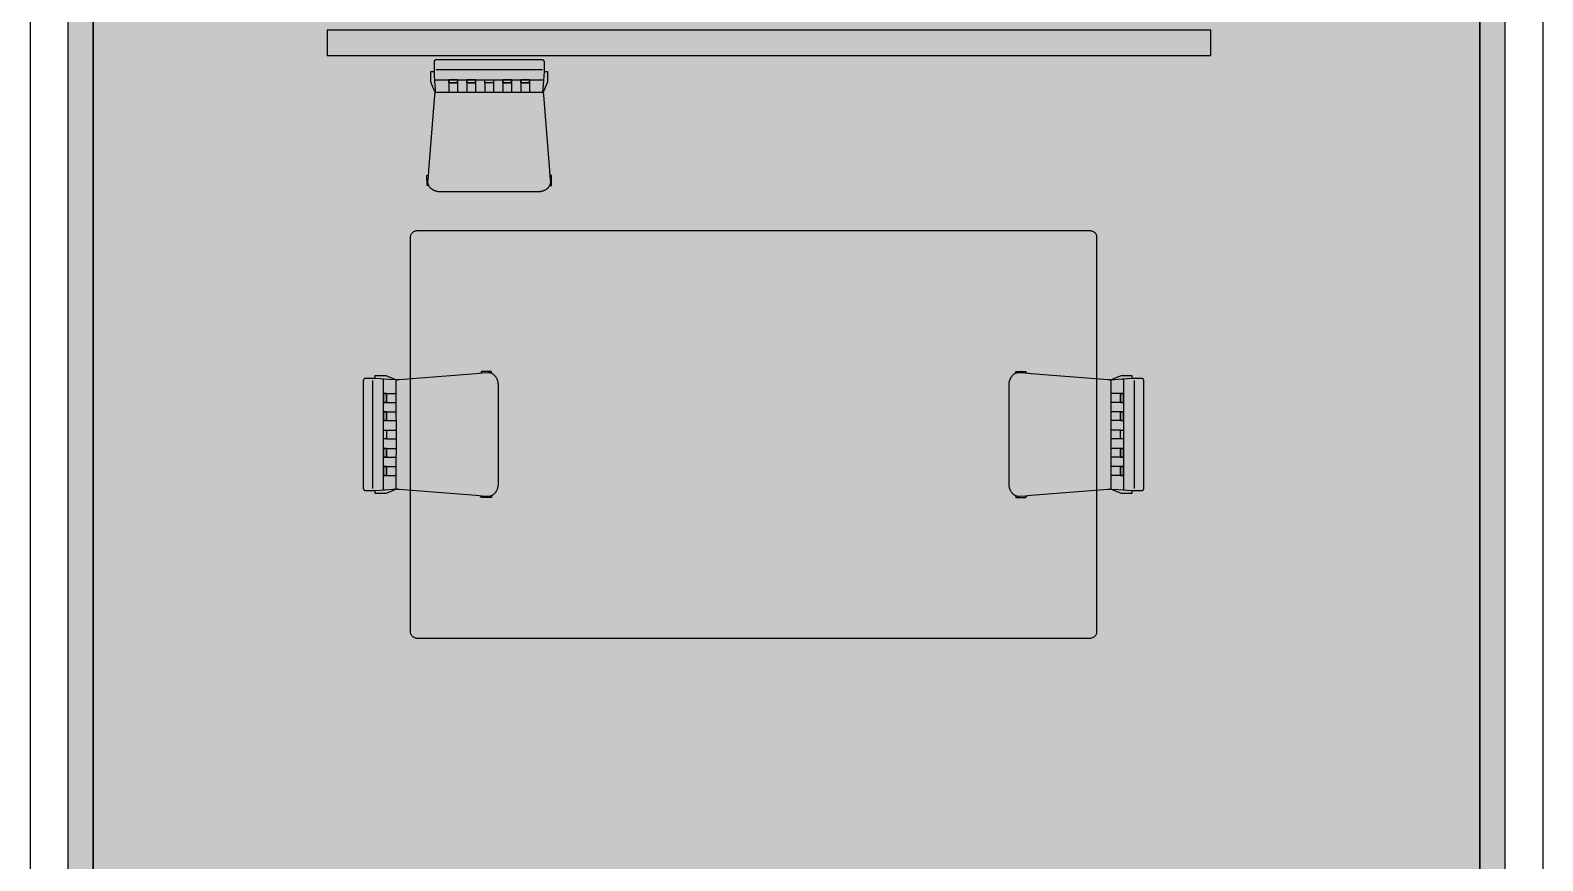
# Model space of a CAD drawing. Header units: metres. Extents: x -3.1 to 3, y -13.3 to 13.4.
# Drawn here: x -3.01 to 3.01, y -5.45 to -2.15 of the extents above; entities that cross this region are included whole.
import ezdxf

# ---------------------------------------------------------------- set-up
doc = ezdxf.new("R2010")
doc.units = ezdxf.units.M
doc.header["$MEASUREMENT"] = 0
for name, color, linetype in [('Poly-DimensionsExterior', 255, 'Continuous'), ('Poly-Furniture', 45, 'Continuous'), ('Poly-RoomsHatch', 31, 'Continuous'), ('Poly-WallsHatch', 8, 'Continuous')]:
    doc.layers.add(name, color=color, linetype=linetype)

msp = doc.modelspace()

# ---------------------------------------------------------------- hatches: boundary and pattern name
at = {"layer": 'Poly-RoomsHatch'}
h = msp.add_hatch(color=31, dxfattribs=at)
h.dxf.hatch_style = 1
h.paths.add_polyline_path([(-2.755273, -11.584335), (0.893237, -11.584335), (0.893237, -7.204682), (2.755273, -7.204682), (2.755273, 9.589497), (1.219811, 9.589497), (-1.184988, 9.589497), (-1.184988, 10.128293), (-2.755273, 10.128293)])
at = {"layer": 'Poly-WallsHatch'}
h = msp.add_hatch(color=8, dxfattribs=at)
h.dxf.hatch_style = 1
h.paths.add_polyline_path([(-2.755273, -11.584335), (-2.755273, 11.584334), (-2.855273, 11.684334), (-2.855273, -11.684335)])
h = msp.add_hatch(color=8, dxfattribs=at)
h.dxf.hatch_style = 1
h.paths.add_polyline_path([(2.755273, 11.584334), (2.755273, -7.204682), (2.855273, -7.304682), (2.855273, 11.684334)])
h = msp.add_hatch(color=8, dxfattribs=at)
h.dxf.hatch_style = 1
h.paths.add_polyline_path([(-1.825847, -2.253733), (1.686177, -2.253733), (1.686177, -2.153733), (-1.825847, -2.153733)])

# ---------------------------------------------------------------- linework, layer by layer
at = {"layer": 'Poly-DimensionsExterior', "color": 255}
for points in [[(3.005273, 1.923219), (3.005273, -7.304682), (2.905273, -7.304682)], [(-3.005273, -0.266607), (-3.005273, -11.684335), (-2.905273, -11.684335)]]:
    msp.add_lwpolyline(points, dxfattribs=at)
at = {"layer": 'Poly-Furniture', "color": 45}
for points in [[(-1.398197, -2.273611), (-1.398442, -2.273811), (-1.398678, -2.274019), (-1.398902, -2.274234), (-1.399116, -2.274456), (-1.399318, -2.274686), (-1.399509, -2.274922), (-1.399687, -2.275164), (-1.399854, -2.275412), (-1.400007, -2.275666), (-1.400148, -2.275925), (-1.400275, -2.27619), (-1.400389, -2.27646), (-1.400488, -2.276734), (-1.400573, -2.277013), (-1.400643, -2.277296), (-1.400699, -2.277583), (-1.400739, -2.277874), (-1.400763, -2.278168), (-1.400771, -2.278465)], [(-1.400771, -2.278465), (-1.400771, -2.317542)], [(-1.391995, -2.271587), (-1.392376, -2.271594), (-1.392752, -2.271613), (-1.393124, -2.271644), (-1.393491, -2.271687), (-1.393852, -2.271743), (-1.394209, -2.271809), (-1.39456, -2.271887), (-1.394904, -2.271977), (-1.395242, -2.272076), (-1.395574, -2.272187), (-1.395898, -2.272308), (-1.396215, -2.272438), (-1.396524, -2.272579), (-1.396825, -2.272728), (-1.397117, -2.272887), (-1.397401, -2.273055), (-1.397676, -2.273232), (-1.397941, -2.273417), (-1.398197, -2.273611)], [(-0.971098, -2.271587), (-1.391995, -2.271587)], [(-0.964896, -2.273611), (-0.965152, -2.273417), (-0.965417, -2.273232), (-0.965692, -2.273055), (-0.965976, -2.272887), (-0.966268, -2.272728), (-0.966569, -2.272579), (-0.966878, -2.272438), (-0.967195, -2.272308), (-0.967519, -2.272187), (-0.967851, -2.272076), (-0.968189, -2.271977), (-0.968534, -2.271887), (-0.968884, -2.271809), (-0.969241, -2.271743), (-0.969603, -2.271687), (-0.96997, -2.271644), (-0.970341, -2.271613), (-0.970717, -2.271594), (-0.971098, -2.271587)], [(-0.962322, -2.278465), (-0.96233, -2.278168), (-0.962354, -2.277874), (-0.962394, -2.277583), (-0.96245, -2.277296), (-0.96252, -2.277013), (-0.962605, -2.276734), (-0.962705, -2.27646), (-0.962818, -2.27619), (-0.962945, -2.275925), (-0.963086, -2.275666), (-0.963239, -2.275412), (-0.963406, -2.275164), (-0.963584, -2.274922), (-0.963775, -2.274686), (-0.963977, -2.274456), (-0.964191, -2.274234), (-0.964415, -2.274019), (-0.964651, -2.273811), (-0.964896, -2.273611)], [(-0.962322, -2.317542), (-0.962322, -2.278465)], [(-1.41275, -2.358666), (-1.41275, -2.317542)], [(-1.41275, -2.317542), (-1.400771, -2.317542)], [(-1.400771, -2.317542), (-1.399499, -2.33672)], [(-1.399499, -2.33672), (-1.398628, -2.349908)], [(-1.392836, -2.309134), (-0.970249, -2.309134)], [(-0.964465, -2.349908), (-0.963594, -2.33672)], [(-0.963594, -2.33672), (-0.962322, -2.317542)], [(-0.962322, -2.317542), (-0.950343, -2.317542)], [(-0.950343, -2.317542), (-0.950343, -2.358666)], [(-1.405181, -2.379506), (-1.41275, -2.358666)], [(-1.401188, -2.387776), (-1.405181, -2.379506)], [(-1.398255, -2.393846), (-1.401188, -2.387776)], [(-1.398628, -2.349908), (-1.398234, -2.355898)], [(-1.398628, -2.349908), (-0.964465, -2.349908)], [(-1.395323, -2.399916), (-1.398255, -2.393846)], [(-1.398234, -2.355898), (-1.397224, -2.371195)], [(-1.397224, -2.371195), (-1.396208, -2.386487)], [(-1.396756, -2.405183), (-1.396703, -2.404899), (-1.396647, -2.404616), (-1.396589, -2.404333), (-1.396529, -2.404052), (-1.396466, -2.403771), (-1.396401, -2.40349), (-1.396333, -2.403211), (-1.396262, -2.402932), (-1.396189, -2.402654), (-1.396114, -2.402376), (-1.396036, -2.4021), (-1.395956, -2.401824), (-1.395873, -2.401549), (-1.395788, -2.401275), (-1.3957, -2.401001), (-1.395609, -2.400728), (-1.395516, -2.400457), (-1.395421, -2.400186), (-1.395323, -2.399916)], [(-1.396208, -2.386487), (-1.395981, -2.389845)], [(-1.396208, -2.386487), (-1.395981, -2.389845)], [(-1.395981, -2.389845), (-1.395762, -2.393198)], [(-1.395981, -2.389845), (-1.395762, -2.393198)], [(-1.395762, -2.393198), (-1.395535, -2.396557)], [(-1.395762, -2.393198), (-1.395535, -2.396557)], [(-1.395535, -2.396557), (-1.395316, -2.399916)], [(-1.395535, -2.396557), (-1.395316, -2.399916)], [(-1.395316, -2.399916), (-1.342135, -2.399927)], [(-1.395316, -2.399916), (-1.342135, -2.399927)], [(-1.342135, -2.361887), (-1.342135, -2.349908)], [(-1.342135, -2.349908), (-1.307441, -2.349908)], [(-1.307441, -2.349908), (-1.342135, -2.349908)], [(-1.342135, -2.349908), (-1.342135, -2.361887)], [(-1.307441, -2.349908), (-1.342135, -2.349908)], [(-1.342135, -2.349908), (-1.342135, -2.361887)], [(-1.307441, -2.349908), (-1.342135, -2.349908)], [(-1.342135, -2.349908), (-1.342135, -2.361887)], [(-1.307441, -2.361887), (-1.342135, -2.361887)], [(-1.342135, -2.361887), (-1.307441, -2.361887)], [(-1.342135, -2.361887), (-1.307441, -2.361887)], [(-1.342135, -2.361887), (-1.307441, -2.361887)], [(-1.342135, -2.361887), (-1.342135, -2.399927)], [(-1.342135, -2.399927), (-1.287477, -2.399939)], [(-1.342135, -2.399927), (-1.287477, -2.399939)], [(-1.307441, -2.349908), (-1.307441, -2.361887)], [(-1.307441, -2.361887), (-1.307441, -2.349908)], [(-1.307441, -2.361887), (-1.307441, -2.349908)], [(-1.307441, -2.349908), (-1.307441, -2.349908)], [(-1.307441, -2.361887), (-1.307441, -2.349908)], [(-1.307441, -2.349908), (-1.307441, -2.349908)], [(-1.307441, -2.361887), (-1.307441, -2.361887)], [(-1.307441, -2.361887), (-1.307441, -2.361887)], [(-1.307441, -2.361887), (-1.307441, -2.399927)], [(-1.287477, -2.399939), (-1.236205, -2.39995)], [(-1.287477, -2.399939), (-1.236205, -2.39995)], [(-1.270898, -2.361887), (-1.270898, -2.349908)], [(-1.270898, -2.349908), (-1.236205, -2.349908)], [(-1.236205, -2.349908), (-1.270898, -2.349908)], [(-1.270898, -2.349908), (-1.270898, -2.361887)], [(-1.236205, -2.349908), (-1.270898, -2.349908)], [(-1.270898, -2.349908), (-1.270898, -2.361887)], [(-1.236205, -2.349908), (-1.270898, -2.349908)], [(-1.270898, -2.349908), (-1.270898, -2.361887)], [(-1.236205, -2.361887), (-1.270898, -2.361887)], [(-1.270898, -2.361887), (-1.236205, -2.361887)], [(-1.270898, -2.361887), (-1.236205, -2.361887)], [(-1.270898, -2.361887), (-1.236205, -2.361887)], [(-1.270898, -2.361887), (-1.270898, -2.399927)], [(-1.236205, -2.349908), (-1.236205, -2.361887)], [(-1.236205, -2.361887), (-1.236205, -2.349908)], [(-1.236205, -2.361887), (-1.236205, -2.349908)], [(-1.236205, -2.349908), (-1.236205, -2.349908)], [(-1.236205, -2.361887), (-1.236205, -2.349908)], [(-1.236205, -2.349908), (-1.236205, -2.349908)], [(-1.236205, -2.361887), (-1.236205, -2.361887)], [(-1.236205, -2.361887), (-1.236205, -2.361887)], [(-1.236205, -2.361887), (-1.236205, -2.399961)], [(-1.236205, -2.39995), (-1.198696, -2.39995)], [(-1.236205, -2.39995), (-1.198696, -2.39995)], [(-1.198696, -2.361887), (-1.198696, -2.349908)], [(-1.198696, -2.349908), (-1.164397, -2.349908)], [(-1.164397, -2.361887), (-1.198696, -2.361887)], [(-1.198696, -2.361887), (-1.198696, -2.399961)], [(-1.198696, -2.39995), (-1.183463, -2.399961)], [(-1.198696, -2.39995), (-1.183463, -2.399961)], [(-1.183463, -2.399961), (-1.164397, -2.399961)], [(-1.183463, -2.399961), (-1.164397, -2.399961)], [(-1.164397, -2.349908), (-1.164397, -2.361887)], [(-1.164397, -2.361887), (-1.164397, -2.361887)], [(-1.164397, -2.361887), (-1.164397, -2.399961)], [(-1.164397, -2.399961), (-1.075616, -2.399939)], [(-1.164397, -2.399961), (-1.075616, -2.399939)], [(-1.126888, -2.361887), (-1.126888, -2.349908)], [(-1.126888, -2.349908), (-1.092195, -2.349908)], [(-1.092195, -2.349908), (-1.126888, -2.349908)], [(-1.126888, -2.349908), (-1.126888, -2.361887)], [(-1.092195, -2.349908), (-1.126888, -2.349908)], [(-1.126888, -2.349908), (-1.126888, -2.361887)], [(-1.092195, -2.361887), (-1.126888, -2.361887)], [(-1.126888, -2.361887), (-1.092195, -2.361887)], [(-1.126888, -2.361887), (-1.092195, -2.361887)], [(-1.126888, -2.361887), (-1.126888, -2.399927)], [(-1.092195, -2.349908), (-1.092195, -2.361887)], [(-1.092195, -2.361887), (-1.092195, -2.349908)], [(-1.092195, -2.349908), (-1.092195, -2.349908)], [(-1.092195, -2.361887), (-1.092195, -2.349908)], [(-1.092195, -2.349908), (-1.092195, -2.349908)], [(-1.092195, -2.361887), (-1.092195, -2.361887)], [(-1.092195, -2.361887), (-1.092195, -2.399927)], [(-1.075616, -2.399939), (-1.020958, -2.399927)], [(-1.075616, -2.399939), (-1.020958, -2.399927)], [(-1.055652, -2.361887), (-1.055652, -2.349908)], [(-1.055652, -2.349908), (-1.020958, -2.349908)], [(-1.020958, -2.349908), (-1.055652, -2.349908)], [(-1.055652, -2.349908), (-1.055652, -2.361887)], [(-1.020958, -2.349908), (-1.055652, -2.349908)], [(-1.055652, -2.349908), (-1.055652, -2.361887)], [(-1.020958, -2.361887), (-1.055652, -2.361887)], [(-1.055652, -2.361887), (-1.020958, -2.361887)], [(-1.055652, -2.361887), (-1.020958, -2.361887)], [(-1.055652, -2.361887), (-1.055652, -2.399927)], [(-1.020958, -2.349908), (-1.020958, -2.361887)], [(-1.020958, -2.361887), (-1.020958, -2.349908)], [(-1.020958, -2.349908), (-1.020958, -2.349908)], [(-1.020958, -2.361887), (-1.020958, -2.349908)], [(-1.020958, -2.349908), (-1.020958, -2.349908)], [(-1.020958, -2.361887), (-1.020958, -2.361887)], [(-1.020958, -2.361887), (-1.020958, -2.399927)], [(-1.020958, -2.399927), (-0.967778, -2.399916)], [(-1.020958, -2.399927), (-0.967778, -2.399916)], [(-0.967778, -2.399916), (-0.965869, -2.371195)], [(-0.964838, -2.393846), (-0.96777, -2.399916)], [(-0.96777, -2.399916), (-0.967672, -2.400186), (-0.967577, -2.400457), (-0.967484, -2.400728), (-0.967393, -2.401001), (-0.967305, -2.401275), (-0.96722, -2.401549), (-0.967137, -2.401824), (-0.967057, -2.4021), (-0.966979, -2.402376), (-0.966904, -2.402654), (-0.966831, -2.402932), (-0.966761, -2.403211), (-0.966693, -2.40349), (-0.966627, -2.403771), (-0.966564, -2.404052), (-0.966504, -2.404333), (-0.966446, -2.404616), (-0.96639, -2.404899), (-0.966337, -2.405183)], [(-0.965869, -2.371195), (-0.964465, -2.349908)], [(-0.961905, -2.387776), (-0.964838, -2.393846)], [(-0.950343, -2.358666), (-0.961905, -2.387776)], [(-1.409137, -2.560335), (-1.397246, -2.410679)], [(-1.397246, -2.410679), (-1.397245, -2.410385), (-1.397241, -2.41009), (-1.397234, -2.409797), (-1.397224, -2.409504), (-1.397212, -2.409211), (-1.397196, -2.40892), (-1.397178, -2.408628), (-1.397158, -2.408338), (-1.397135, -2.408048), (-1.397109, -2.407759), (-1.39708, -2.40747), (-1.397049, -2.407182), (-1.397015, -2.406894), (-1.396978, -2.406607), (-1.396939, -2.406321), (-1.396897, -2.406036), (-1.396853, -2.405751), (-1.396806, -2.405466), (-1.396756, -2.405183)], [(-0.966337, -2.405183), (-0.966287, -2.405466), (-0.96624, -2.405751), (-0.966196, -2.406036), (-0.966154, -2.406321), (-0.966115, -2.406607), (-0.966078, -2.406894), (-0.966044, -2.407182), (-0.966013, -2.40747), (-0.965985, -2.407759), (-0.965959, -2.408048), (-0.965935, -2.408338), (-0.965915, -2.408628), (-0.965897, -2.40892), (-0.965882, -2.409211), (-0.965869, -2.409504), (-0.965859, -2.409797), (-0.965852, -2.41009), (-0.965848, -2.410385), (-0.965847, -2.410679)], [(-0.965847, -2.410679), (-0.953956, -2.560335)], [(-1.421036, -2.70999), (-1.409137, -2.560335)], [(-0.953956, -2.560335), (-0.942057, -2.70999)], [(-1.4287, -2.730411), (-1.421877, -2.727603)], [(-1.428597, -2.769511), (-1.4287, -2.730411)], [(-1.424729, -2.756403), (-1.422886, -2.733197)], [(-1.4103, -2.783852), (-1.411677, -2.782717), (-1.412996, -2.78154), (-1.414255, -2.780321), (-1.415453, -2.779063), (-1.416587, -2.777766), (-1.417655, -2.776431), (-1.418656, -2.775062), (-1.419588, -2.773658), (-1.420449, -2.772222), (-1.421237, -2.770755), (-1.421949, -2.769258), (-1.422585, -2.767734), (-1.423143, -2.766183), (-1.42362, -2.764606), (-1.424014, -2.763007), (-1.424324, -2.761385), (-1.424548, -2.759743), (-1.424683, -2.758082), (-1.424729, -2.756403)], [(-1.422886, -2.733197), (-1.421036, -2.70999)], [(-0.938364, -2.756403), (-0.93841, -2.758082), (-0.938546, -2.759743), (-0.938769, -2.761385), (-0.939079, -2.763007), (-0.939474, -2.764606), (-0.93995, -2.766183), (-0.940508, -2.767734), (-0.941144, -2.769258), (-0.941857, -2.770755), (-0.942644, -2.772222), (-0.943505, -2.773658), (-0.944437, -2.775062), (-0.945438, -2.776431), (-0.946506, -2.777766), (-0.94764, -2.779063), (-0.948838, -2.780321), (-0.950097, -2.78154), (-0.951416, -2.782717), (-0.952793, -2.783852)], [(-0.942057, -2.70999), (-0.940207, -2.733197)], [(-0.934437, -2.730411), (-0.940631, -2.727861)], [(-0.940207, -2.733197), (-0.938364, -2.756403)], [(-0.934532, -2.769511), (-0.934437, -2.730411)], [(-1.421767, -2.769655), (-1.428597, -2.769511)], [(-1.375607, -2.795269), (-1.377729, -2.795233), (-1.379829, -2.795125), (-1.381905, -2.794948), (-1.383954, -2.794703), (-1.385976, -2.794391), (-1.387968, -2.794014), (-1.389928, -2.793573), (-1.391855, -2.79307), (-1.393747, -2.792506), (-1.395601, -2.791883), (-1.397416, -2.791202), (-1.399189, -2.790464), (-1.40092, -2.789672), (-1.402607, -2.788827), (-1.404246, -2.787929), (-1.405837, -2.786982), (-1.407378, -2.785985), (-1.408866, -2.784941), (-1.4103, -2.783852)], [(-0.987486, -2.795269), (-1.375607, -2.795269)], [(-0.952793, -2.783852), (-0.954227, -2.784941), (-0.955715, -2.785985), (-0.957256, -2.786982), (-0.958847, -2.787929), (-0.960486, -2.788827), (-0.962173, -2.789672), (-0.963904, -2.790464), (-0.965678, -2.791202), (-0.967492, -2.791883), (-0.969347, -2.792506), (-0.971238, -2.79307), (-0.973165, -2.793573), (-0.975125, -2.794014), (-0.977117, -2.794391), (-0.979139, -2.794703), (-0.981188, -2.794948), (-0.983264, -2.795125), (-0.985364, -2.795233), (-0.987486, -2.795269)], [(-0.941326, -2.769655), (-0.934532, -2.769511)], [(-1.494318, -2.97418), (-1.494209, -2.971986), (-1.493885, -2.969843), (-1.493358, -2.96776), (-1.492635, -2.965744), (-1.491726, -2.963802), (-1.49064, -2.961942), (-1.489385, -2.960173), (-1.48797, -2.958501), (-1.486406, -2.956934), (-1.484699, -2.95548), (-1.482861, -2.954147), (-1.480898, -2.952942), (-1.478822, -2.951872), (-1.476639, -2.950946), (-1.474361, -2.950172), (-1.471994, -2.949556), (-1.469549, -2.949107), (-1.467035, -2.948831), (-1.46446, -2.948738)], [(-1.494318, -4.543044), (-1.494318, -2.97418)], [(-1.46446, -2.948738), (1.202675, -2.948738)], [(1.202675, -2.948738), (1.20525, -2.948831), (1.207764, -2.949107), (1.210209, -2.949556), (1.212575, -2.950172), (1.214854, -2.950946), (1.217036, -2.951872), (1.219112, -2.952942), (1.221074, -2.954147), (1.222912, -2.95548), (1.224618, -2.956934), (1.226183, -2.958501), (1.227597, -2.960173), (1.228851, -2.961942), (1.229938, -2.963802), (1.230847, -2.965744), (1.231569, -2.96776), (1.232096, -2.969843), (1.232419, -2.971986), (1.232529, -2.97418)], [(1.232529, -2.97418), (1.232529, -4.543018)], [(-1.679671, -3.539101), (-1.679869, -3.53936), (-1.680058, -3.539629), (-1.680239, -3.539907), (-1.680411, -3.540195), (-1.680573, -3.540491), (-1.680726, -3.540796), (-1.68087, -3.541109), (-1.681004, -3.54143), (-1.681127, -3.541759), (-1.68124, -3.542095), (-1.681342, -3.542437), (-1.681433, -3.542786), (-1.681513, -3.543142), (-1.681581, -3.543503), (-1.681638, -3.543869), (-1.681682, -3.544241), (-1.681714, -3.544618), (-1.681733, -3.544999), (-1.68174, -3.545384)], [(-1.68174, -3.545384), (-1.68174, -3.971792)], [(-1.674707, -3.536493), (-1.675011, -3.536502), (-1.675312, -3.536526), (-1.675609, -3.536567), (-1.675902, -3.536623), (-1.676192, -3.536694), (-1.676477, -3.53678), (-1.676758, -3.536881), (-1.677033, -3.536996), (-1.677304, -3.537125), (-1.677569, -3.537267), (-1.677829, -3.537423), (-1.678083, -3.537591), (-1.678331, -3.537772), (-1.678572, -3.537965), (-1.678806, -3.53817), (-1.679034, -3.538387), (-1.679254, -3.538614), (-1.679466, -3.538853), (-1.679671, -3.539101)], [(-1.634748, -3.536493), (-1.674707, -3.536493)], [(-1.643346, -3.972644), (-1.643346, -3.544525)], [(-1.634748, -3.536493), (-1.634748, -3.524358)], [(-1.634748, -3.524358), (-1.592697, -3.524358)], [(-1.615138, -3.537783), (-1.634748, -3.536493)], [(-1.601653, -3.538664), (-1.615138, -3.537783)], [(-1.579886, -3.540087), (-1.601653, -3.538664)], [(-1.601653, -3.978511), (-1.601653, -3.538664)], [(-1.592697, -3.524358), (-1.562931, -3.536071)], [(-1.550518, -3.54202), (-1.579886, -3.540087)], [(-1.562931, -3.536071), (-1.556724, -3.539042)], [(-1.556724, -3.539042), (-1.550518, -3.542013)], [(-1.550518, -3.542013), (-1.550241, -3.541914), (-1.549964, -3.541817), (-1.549686, -3.541723), (-1.549408, -3.541631), (-1.549128, -3.541542), (-1.548848, -3.541456), (-1.548566, -3.541372), (-1.548284, -3.54129), (-1.548001, -3.541212), (-1.547718, -3.541135), (-1.547433, -3.541061), (-1.547148, -3.54099), (-1.546862, -3.540921), (-1.546576, -3.540855), (-1.546288, -3.540791), (-1.546, -3.54073), (-1.545711, -3.540671), (-1.545422, -3.540615), (-1.545131, -3.540561)], [(-1.550506, -3.595897), (-1.550518, -3.54202)], [(-1.550506, -3.595897), (-1.550518, -3.54202)], [(-1.545131, -3.540561), (-1.544841, -3.540511), (-1.544551, -3.540463), (-1.544259, -3.540418), (-1.543967, -3.540376), (-1.543675, -3.540336), (-1.543381, -3.540299), (-1.543088, -3.540265), (-1.542793, -3.540233), (-1.542498, -3.540204), (-1.542202, -3.540178), (-1.541905, -3.540154), (-1.541608, -3.540133), (-1.54131, -3.540115), (-1.541012, -3.5401), (-1.540713, -3.540087), (-1.540413, -3.540077), (-1.540113, -3.54007), (-1.539812, -3.540066), (-1.539511, -3.540065)], [(-1.539511, -3.540065), (-1.386481, -3.528018)], [(-1.386481, -3.528018), (-1.23345, -3.515964)], [(-1.23345, -3.515964), (-1.20972, -3.514089)], [(-1.212568, -3.508244), (-1.215176, -3.514519)], [(-1.172586, -3.50834), (-1.212568, -3.508244)], [(-1.20972, -3.514089), (-1.18599, -3.512222)], [(-1.18599, -3.512222), (-1.184273, -3.512268), (-1.182575, -3.512406), (-1.180896, -3.512632), (-1.179237, -3.512947), (-1.177602, -3.513346), (-1.17599, -3.513829), (-1.174404, -3.514394), (-1.172845, -3.515038), (-1.171315, -3.51576), (-1.169814, -3.516558), (-1.168346, -3.51743), (-1.166911, -3.518374), (-1.16551, -3.519388), (-1.164146, -3.520471), (-1.162819, -3.52162), (-1.161532, -3.522833), (-1.160286, -3.524109), (-1.159082, -3.525445), (-1.157923, -3.52684)], [(-1.17244, -3.515223), (-1.172586, -3.50834)], [(-1.157923, -3.52684), (-1.156808, -3.528293), (-1.155741, -3.5298), (-1.154722, -3.531361), (-1.153753, -3.532973), (-1.152835, -3.534634), (-1.151971, -3.536342), (-1.151161, -3.538096), (-1.150407, -3.539893), (-1.14971, -3.541732), (-1.149073, -3.54361), (-1.148496, -3.545526), (-1.147982, -3.547478), (-1.147531, -3.549464), (-1.147145, -3.551482), (-1.146826, -3.55353), (-1.146576, -3.555607), (-1.146395, -3.55771), (-1.146285, -3.559837), (-1.146248, -3.561987)], [(0.884459, -3.562032), (0.884496, -3.559882), (0.884606, -3.557755), (0.884787, -3.555652), (0.885038, -3.553575), (0.885357, -3.551527), (0.885742, -3.549509), (0.886193, -3.547523), (0.886708, -3.545571), (0.887284, -3.543655), (0.887922, -3.541776), (0.888618, -3.539938), (0.889372, -3.538141), (0.890182, -3.536387), (0.891047, -3.534679), (0.891964, -3.533018), (0.892933, -3.531406), (0.893952, -3.529845), (0.89502, -3.528337), (0.896134, -3.526885)], [(0.896134, -3.526885), (0.897294, -3.52549), (0.898497, -3.524153), (0.899744, -3.522878), (0.901031, -3.521664), (0.902357, -3.520516), (0.903721, -3.519433), (0.905122, -3.518419), (0.906557, -3.517475), (0.908026, -3.516603), (0.909526, -3.515805), (0.911056, -3.515083), (0.912615, -3.514438), (0.914201, -3.513874), (0.915813, -3.513391), (0.917449, -3.512991), (0.919107, -3.512677), (0.920786, -3.512451), (0.922485, -3.512313), (0.924201, -3.512267)], [(0.910651, -3.515268), (0.910798, -3.508348)], [(0.910798, -3.508348), (0.95078, -3.508244)], [(0.924201, -3.512267), (0.947931, -3.514134)], [(0.947931, -3.514134), (0.971662, -3.516008)], [(0.95078, -3.508244), (0.953651, -3.515156)], [(0.971662, -3.516008), (1.124692, -3.528063)], [(1.124692, -3.528063), (1.277722, -3.540109)], [(1.277722, -3.540109), (1.278024, -3.540111), (1.278324, -3.540115), (1.278625, -3.540122), (1.278924, -3.540132), (1.279223, -3.540144), (1.279522, -3.54016), (1.279819, -3.540178), (1.280117, -3.540199), (1.280413, -3.540222), (1.280709, -3.540249), (1.281004, -3.540278), (1.281299, -3.54031), (1.281593, -3.540344), (1.281886, -3.540381), (1.282179, -3.540421), (1.282471, -3.540463), (1.282762, -3.540508), (1.283053, -3.540556), (1.283343, -3.540606)], [(1.283343, -3.540606), (1.283633, -3.54066), (1.283923, -3.540716), (1.284211, -3.540775), (1.284499, -3.540836), (1.284787, -3.5409), (1.285074, -3.540966), (1.285359, -3.541035), (1.285645, -3.541106), (1.285929, -3.54118), (1.286213, -3.541256), (1.286495, -3.541335), (1.286778, -3.541417), (1.287059, -3.541501), (1.287339, -3.541587), (1.287619, -3.541676), (1.287898, -3.541768), (1.288176, -3.541862), (1.288453, -3.541959), (1.288729, -3.542058)], [(1.288729, -3.542065), (1.288717, -3.595942)], [(1.288729, -3.542065), (1.288717, -3.595942)], [(1.288729, -3.542058), (1.294935, -3.539087)], [(1.292163, -3.541843), (1.288729, -3.542065)], [(1.292163, -3.541843), (1.288729, -3.542065)], [(1.295598, -3.541613), (1.292163, -3.541843)], [(1.295598, -3.541613), (1.292163, -3.541843)], [(1.294935, -3.539087), (1.301142, -3.536116)], [(1.299026, -3.541391), (1.295598, -3.541613)], [(1.299026, -3.541391), (1.295598, -3.541613)], [(1.302461, -3.541161), (1.299026, -3.541391)], [(1.302461, -3.541161), (1.299026, -3.541391)], [(1.301142, -3.536116), (1.309599, -3.532071)], [(1.318097, -3.540132), (1.302461, -3.541161)], [(1.309599, -3.532071), (1.330909, -3.524403)], [(1.333739, -3.539109), (1.318097, -3.540132)], [(1.330909, -3.524403), (1.37296, -3.524403)], [(1.339864, -3.538709), (1.333739, -3.539109)], [(1.35335, -3.537827), (1.339864, -3.538709)], [(1.339864, -3.538709), (1.339864, -3.978556)], [(1.37296, -3.536538), (1.35335, -3.537827)], [(1.37296, -3.524403), (1.37296, -3.536538)], [(1.412918, -3.536538), (1.37296, -3.536538)], [(1.381557, -3.544577), (1.381557, -3.972696)], [(1.417882, -3.539146), (1.417678, -3.538897), (1.417465, -3.538659), (1.417245, -3.538432), (1.417017, -3.538215), (1.416783, -3.53801), (1.416542, -3.537817), (1.416294, -3.537636), (1.41604, -3.537468), (1.415781, -3.537312), (1.415515, -3.53717), (1.415245, -3.537041), (1.414969, -3.536926), (1.414688, -3.536825), (1.414403, -3.536739), (1.414114, -3.536668), (1.41382, -3.536612), (1.413523, -3.536571), (1.413222, -3.536547), (1.412918, -3.536538)], [(1.419951, -3.545429), (1.419945, -3.545044), (1.419925, -3.544663), (1.419893, -3.544286), (1.419849, -3.543914), (1.419792, -3.543548), (1.419724, -3.543186), (1.419644, -3.542831), (1.419553, -3.542482), (1.419451, -3.54214), (1.419338, -3.541804), (1.419215, -3.541475), (1.419081, -3.541154), (1.418938, -3.540841), (1.418784, -3.540536), (1.418622, -3.54024), (1.41845, -3.539952), (1.418269, -3.539674), (1.41808, -3.539405), (1.417882, -3.539146)], [(1.419951, -3.971836), (1.419951, -3.545429)], [(-1.601653, -3.631045), (-1.601653, -3.595897)], [(-1.601653, -3.595897), (-1.589404, -3.595897)], [(-1.601653, -3.595897), (-1.601653, -3.631045)], [(-1.589404, -3.595897), (-1.601653, -3.595897)], [(-1.601653, -3.595897), (-1.601653, -3.595897)], [(-1.601653, -3.595897), (-1.601653, -3.631045)], [(-1.589404, -3.595897), (-1.601653, -3.595897)], [(-1.601653, -3.595897), (-1.601653, -3.595897)], [(-1.589404, -3.595897), (-1.589404, -3.631045)], [(-1.589404, -3.595897), (-1.589404, -3.595897)], [(-1.589404, -3.631045), (-1.589404, -3.595897)], [(-1.589404, -3.631045), (-1.589404, -3.595897)], [(-1.589404, -3.595897), (-1.550506, -3.595897)], [(-1.550494, -3.651271), (-1.550506, -3.595897)], [(-1.550494, -3.651271), (-1.550506, -3.595897)], [(-1.146248, -3.561987), (-1.146248, -3.955188)], [(0.884459, -3.955233), (0.884459, -3.562032)], [(1.288717, -3.595942), (1.288705, -3.651316)], [(1.288717, -3.595942), (1.288705, -3.651316)], [(1.327615, -3.595942), (1.288717, -3.595942)], [(1.327615, -3.63109), (1.327615, -3.595942)], [(1.327615, -3.595942), (1.339864, -3.595942)], [(1.339864, -3.595942), (1.327615, -3.595942)], [(1.327615, -3.595942), (1.327615, -3.63109)], [(1.339864, -3.595942), (1.327615, -3.595942)], [(1.327615, -3.595942), (1.327615, -3.63109)], [(1.339864, -3.595942), (1.327615, -3.595942)], [(1.327615, -3.595942), (1.327615, -3.63109)], [(1.339864, -3.595942), (1.339864, -3.63109)], [(1.339864, -3.63109), (1.339864, -3.595942)], [(1.339864, -3.63109), (1.339864, -3.595942)], [(1.339864, -3.63109), (1.339864, -3.595942)], [(-1.589404, -3.631045), (-1.601653, -3.631045)], [(-1.601653, -3.631045), (-1.589404, -3.631045)], [(-1.601653, -3.631045), (-1.589404, -3.631045)], [(-1.589404, -3.631045), (-1.550506, -3.631045)], [(-1.550471, -3.741214), (-1.550494, -3.651271)], [(-1.550471, -3.741214), (-1.550494, -3.651271)], [(1.288705, -3.651316), (1.288694, -3.703259)], [(1.288705, -3.651316), (1.288694, -3.703259)], [(1.327615, -3.63109), (1.288717, -3.63109)], [(1.339864, -3.63109), (1.327615, -3.63109)], [(1.327615, -3.63109), (1.327615, -3.63109)], [(1.327615, -3.63109), (1.339864, -3.63109)], [(1.327615, -3.63109), (1.327615, -3.63109)], [(1.327615, -3.63109), (1.339864, -3.63109)], [(1.327615, -3.63109), (1.339864, -3.63109)], [(1.339864, -3.63109), (1.339864, -3.63109)], [(1.339864, -3.63109), (1.339864, -3.63109)], [(-1.601653, -3.703214), (-1.601653, -3.668067)], [(-1.601653, -3.668067), (-1.589404, -3.668067)], [(-1.601653, -3.668067), (-1.601653, -3.703214)], [(-1.589404, -3.668067), (-1.601653, -3.668067)], [(-1.601653, -3.668067), (-1.601653, -3.668067)], [(-1.601653, -3.668067), (-1.601653, -3.703214)], [(-1.589404, -3.668067), (-1.601653, -3.668067)], [(-1.601653, -3.668067), (-1.601653, -3.668067)], [(-1.589404, -3.703214), (-1.601653, -3.703214)], [(-1.601653, -3.703214), (-1.589404, -3.703214)], [(-1.601653, -3.703214), (-1.589404, -3.703214)], [(-1.589404, -3.668067), (-1.589404, -3.703214)], [(-1.589404, -3.668067), (-1.589404, -3.668067)], [(-1.589404, -3.703214), (-1.589404, -3.668067)], [(-1.589404, -3.703214), (-1.589404, -3.668067)], [(-1.589404, -3.668067), (-1.550506, -3.668067)], [(-1.589404, -3.703214), (-1.550506, -3.703214)], [(1.327615, -3.703259), (1.288682, -3.703259)], [(1.288694, -3.703259), (1.288694, -3.741259)], [(1.288694, -3.703259), (1.288694, -3.741259)], [(1.327615, -3.668112), (1.288717, -3.668112)], [(1.327615, -3.703259), (1.327615, -3.668112)], [(1.327615, -3.668112), (1.339864, -3.668112)], [(1.339864, -3.668112), (1.327615, -3.668112)], [(1.327615, -3.668112), (1.327615, -3.703259)], [(1.339864, -3.668112), (1.327615, -3.668112)], [(1.327615, -3.668112), (1.327615, -3.703259)], [(1.339864, -3.668112), (1.327615, -3.668112)], [(1.327615, -3.668112), (1.327615, -3.703259)], [(1.339864, -3.703259), (1.327615, -3.703259)], [(1.327615, -3.703259), (1.327615, -3.703259)], [(1.327615, -3.703259), (1.339864, -3.703259)], [(1.327615, -3.703259), (1.327615, -3.703259)], [(1.327615, -3.703259), (1.339864, -3.703259)], [(1.327615, -3.703259), (1.339864, -3.703259)], [(1.339864, -3.668112), (1.339864, -3.703259)], [(1.339864, -3.703259), (1.339864, -3.668112)], [(1.339864, -3.703259), (1.339864, -3.668112)], [(1.339864, -3.703259), (1.339864, -3.668112)], [(1.339864, -3.703259), (1.339864, -3.703259)], [(1.339864, -3.703259), (1.339864, -3.703259)], [(-1.601653, -3.775962), (-1.601653, -3.741214)], [(-1.601653, -3.741214), (-1.589404, -3.741214)], [(-1.589404, -3.775962), (-1.601653, -3.775962)], [(-1.589404, -3.741214), (-1.589404, -3.775962)], [(-1.589404, -3.741214), (-1.589404, -3.741214)], [(-1.589404, -3.741214), (-1.550471, -3.741214)], [(-1.589404, -3.775962), (-1.550471, -3.775962)], [(-1.550482, -3.775962), (-1.550471, -3.760529)], [(-1.550482, -3.775962), (-1.550471, -3.760529)], [(-1.550482, -3.813961), (-1.550482, -3.775962)], [(-1.550482, -3.813961), (-1.550482, -3.775962)], [(-1.550471, -3.760529), (-1.550471, -3.741214)], [(-1.550471, -3.760529), (-1.550471, -3.741214)], [(1.288694, -3.741259), (1.288682, -3.756691)], [(1.288694, -3.741259), (1.288682, -3.756691)], [(1.327615, -3.741259), (1.288682, -3.741259)], [(1.288682, -3.756691), (1.288682, -3.776006)], [(1.288682, -3.756691), (1.288682, -3.776006)], [(1.288682, -3.776006), (1.288705, -3.865949)], [(1.288682, -3.776006), (1.288705, -3.865949)], [(1.327615, -3.776006), (1.288682, -3.776006)], [(1.327615, -3.776006), (1.327615, -3.741259)], [(1.327615, -3.741259), (1.339864, -3.741259)], [(1.339864, -3.776006), (1.327615, -3.776006)], [(1.327615, -3.776006), (1.327615, -3.776006)], [(1.339864, -3.741259), (1.339864, -3.776006)], [(-1.601653, -3.849109), (-1.601653, -3.813961)], [(-1.601653, -3.813961), (-1.589404, -3.813961)], [(-1.589404, -3.813961), (-1.601653, -3.813961)], [(-1.601653, -3.813961), (-1.601653, -3.849109)], [(-1.601653, -3.813961), (-1.601653, -3.849109)], [(-1.589404, -3.813961), (-1.601653, -3.813961)], [(-1.601653, -3.813961), (-1.601653, -3.813961)], [(-1.601653, -3.813961), (-1.601653, -3.849109)], [(-1.589404, -3.813961), (-1.601653, -3.813961)], [(-1.601653, -3.813961), (-1.601653, -3.813961)], [(-1.589404, -3.813961), (-1.589404, -3.849109)], [(-1.589404, -3.813961), (-1.589404, -3.813961)], [(-1.589404, -3.849109), (-1.589404, -3.813961)], [(-1.589404, -3.813961), (-1.589404, -3.813961)], [(-1.589404, -3.849109), (-1.589404, -3.813961)], [(-1.589404, -3.849109), (-1.589404, -3.813961)], [(-1.589404, -3.813961), (-1.550471, -3.813961)], [(-1.550494, -3.865905), (-1.550482, -3.813961)], [(-1.550494, -3.865905), (-1.550482, -3.813961)], [(1.327615, -3.814006), (1.288717, -3.814006)], [(1.327615, -3.849153), (1.327615, -3.814006)], [(1.327615, -3.814006), (1.339864, -3.814006)], [(1.339864, -3.814006), (1.327615, -3.814006)], [(1.327615, -3.814006), (1.327615, -3.849153)], [(1.339864, -3.814006), (1.327615, -3.814006)], [(1.327615, -3.814006), (1.327615, -3.849153)], [(1.339864, -3.814006), (1.339864, -3.849153)], [(1.339864, -3.849153), (1.339864, -3.814006)], [(1.339864, -3.849153), (1.339864, -3.814006)], [(-1.589404, -3.849109), (-1.601653, -3.849109)], [(-1.601653, -3.849109), (-1.589404, -3.849109)], [(-1.601653, -3.849109), (-1.589404, -3.849109)], [(-1.601653, -3.849109), (-1.589404, -3.849109)], [(-1.601653, -3.921278), (-1.601653, -3.886131)], [(-1.601653, -3.886131), (-1.589404, -3.886131)], [(-1.589404, -3.886131), (-1.601653, -3.886131)], [(-1.601653, -3.886131), (-1.601653, -3.921278)], [(-1.601653, -3.886131), (-1.601653, -3.921278)], [(-1.589404, -3.886131), (-1.601653, -3.886131)], [(-1.601653, -3.886131), (-1.601653, -3.886131)], [(-1.601653, -3.886131), (-1.601653, -3.921278)], [(-1.589404, -3.886131), (-1.601653, -3.886131)], [(-1.601653, -3.886131), (-1.601653, -3.886131)], [(-1.589404, -3.849109), (-1.550506, -3.849109)], [(-1.589404, -3.886131), (-1.589404, -3.921278)], [(-1.589404, -3.886131), (-1.589404, -3.886131)], [(-1.589404, -3.921278), (-1.589404, -3.886131)], [(-1.589404, -3.886131), (-1.589404, -3.886131)], [(-1.589404, -3.921278), (-1.589404, -3.886131)], [(-1.589404, -3.921278), (-1.589404, -3.886131)], [(-1.589404, -3.886131), (-1.550506, -3.886131)], [(-1.550506, -3.921278), (-1.550494, -3.865905)], [(-1.550506, -3.921278), (-1.550494, -3.865905)], [(1.288705, -3.865949), (1.288717, -3.921323)], [(1.288705, -3.865949), (1.288717, -3.921323)], [(1.327615, -3.849153), (1.288717, -3.849153)], [(1.327615, -3.886175), (1.288717, -3.886175)], [(1.339864, -3.849153), (1.327615, -3.849153)], [(1.327615, -3.849153), (1.327615, -3.849153)], [(1.327615, -3.849153), (1.339864, -3.849153)], [(1.327615, -3.849153), (1.339864, -3.849153)], [(1.327615, -3.921323), (1.327615, -3.886175)], [(1.327615, -3.886175), (1.339864, -3.886175)], [(1.339864, -3.886175), (1.327615, -3.886175)], [(1.327615, -3.886175), (1.327615, -3.921323)], [(1.339864, -3.886175), (1.327615, -3.886175)], [(1.327615, -3.886175), (1.327615, -3.921323)], [(1.339864, -3.849153), (1.339864, -3.849153)], [(1.339864, -3.849153), (1.339864, -3.849153)], [(1.339864, -3.886175), (1.339864, -3.921323)], [(1.339864, -3.921323), (1.339864, -3.886175)], [(1.339864, -3.921323), (1.339864, -3.886175)], [(-1.589404, -3.921278), (-1.601653, -3.921278)], [(-1.601653, -3.921278), (-1.589404, -3.921278)], [(-1.601653, -3.921278), (-1.589404, -3.921278)], [(-1.601653, -3.921278), (-1.589404, -3.921278)], [(-1.589404, -3.921278), (-1.550506, -3.921278)], [(-1.550518, -3.975155), (-1.550506, -3.921278)], [(-1.550518, -3.975155), (-1.550506, -3.921278)], [(-1.146248, -3.955188), (-1.146285, -3.957338), (-1.146395, -3.959466), (-1.146576, -3.961569), (-1.146826, -3.963645), (-1.147145, -3.965693), (-1.147531, -3.967712), (-1.147982, -3.969698), (-1.148496, -3.97165), (-1.149073, -3.973566), (-1.14971, -3.975444), (-1.150407, -3.977283), (-1.151161, -3.97908), (-1.151971, -3.980833), (-1.152835, -3.982542), (-1.153753, -3.984203), (-1.154722, -3.985814), (-1.155741, -3.987375), (-1.156808, -3.988883), (-1.157923, -3.990336)], [(0.896134, -3.99038), (0.89502, -3.988928), (0.893952, -3.98742), (0.892933, -3.985859), (0.891964, -3.984247), (0.891047, -3.982586), (0.890182, -3.980878), (0.889372, -3.979124), (0.888618, -3.977327), (0.887922, -3.975489), (0.887284, -3.97361), (0.886708, -3.971694), (0.886193, -3.969742), (0.885742, -3.967756), (0.885357, -3.965738), (0.885038, -3.96369), (0.884787, -3.961613), (0.884606, -3.95951), (0.884496, -3.957383), (0.884459, -3.955233)], [(1.288717, -3.921323), (1.288729, -3.9752)], [(1.288717, -3.921323), (1.288729, -3.9752)], [(1.327615, -3.921323), (1.288717, -3.921323)], [(1.339864, -3.921323), (1.327615, -3.921323)], [(1.327615, -3.921323), (1.327615, -3.921323)], [(1.327615, -3.921323), (1.339864, -3.921323)], [(1.327615, -3.921323), (1.339864, -3.921323)], [(1.339864, -3.921323), (1.339864, -3.921323)], [(1.339864, -3.921323), (1.339864, -3.921323)], [(-1.68174, -3.971792), (-1.681733, -3.972177), (-1.681714, -3.972558), (-1.681682, -3.972935), (-1.681638, -3.973306), (-1.681581, -3.973673), (-1.681513, -3.974034), (-1.681433, -3.974389), (-1.681342, -3.974738), (-1.68124, -3.975081), (-1.681127, -3.975417), (-1.681004, -3.975745), (-1.68087, -3.976066), (-1.680726, -3.976379), (-1.680573, -3.976684), (-1.680411, -3.976981), (-1.680239, -3.977268), (-1.680058, -3.977547), (-1.679869, -3.977815), (-1.679671, -3.978074)], [(-1.679671, -3.978074), (-1.679466, -3.978323), (-1.679254, -3.978561), (-1.679034, -3.978789), (-1.678806, -3.979005), (-1.678572, -3.97921), (-1.678331, -3.979403), (-1.678083, -3.979584), (-1.677829, -3.979753), (-1.677569, -3.979908), (-1.677304, -3.980051), (-1.677033, -3.98018), (-1.676758, -3.980295), (-1.676477, -3.980395), (-1.676192, -3.980482), (-1.675902, -3.980553), (-1.675609, -3.980609), (-1.675312, -3.980649), (-1.675011, -3.980674), (-1.674707, -3.980682)], [(-1.674707, -3.980682), (-1.634748, -3.980682)], [(-1.634748, -3.980682), (-1.615138, -3.979393)], [(-1.634748, -3.992818), (-1.634748, -3.980682)], [(-1.592697, -3.992818), (-1.634748, -3.992818)], [(-1.615138, -3.979393), (-1.601653, -3.978511)], [(-1.601653, -3.978511), (-1.595528, -3.978111)], [(-1.595528, -3.978111), (-1.579886, -3.977089)], [(-1.571388, -3.98515), (-1.592697, -3.992818)], [(-1.579886, -3.977089), (-1.564249, -3.976059)], [(-1.562931, -3.981104), (-1.571388, -3.98515)], [(-1.564249, -3.976059), (-1.560815, -3.975829)], [(-1.564249, -3.976059), (-1.560815, -3.975829)], [(-1.556724, -3.978134), (-1.562931, -3.981104)], [(-1.560815, -3.975829), (-1.557386, -3.975607)], [(-1.560815, -3.975829), (-1.557386, -3.975607)], [(-1.557386, -3.975607), (-1.553952, -3.975377)], [(-1.557386, -3.975607), (-1.553952, -3.975377)], [(-1.550518, -3.975163), (-1.556724, -3.978134)], [(-1.553952, -3.975377), (-1.550518, -3.975155)], [(-1.553952, -3.975377), (-1.550518, -3.975155)], [(-1.545131, -3.976615), (-1.545422, -3.976561), (-1.545711, -3.976505), (-1.546, -3.976446), (-1.546288, -3.976384), (-1.546576, -3.976321), (-1.546862, -3.976254), (-1.547148, -3.976186), (-1.547433, -3.976114), (-1.547718, -3.97604), (-1.548001, -3.975964), (-1.548284, -3.975885), (-1.548566, -3.975804), (-1.548848, -3.97572), (-1.549128, -3.975633), (-1.549408, -3.975544), (-1.549686, -3.975453), (-1.549964, -3.975359), (-1.550241, -3.975262), (-1.550518, -3.975163)], [(-1.539511, -3.977111), (-1.539812, -3.97711), (-1.540113, -3.977105), (-1.540413, -3.977098), (-1.540713, -3.977089), (-1.541012, -3.977076), (-1.54131, -3.977061), (-1.541608, -3.977042), (-1.541905, -3.977022), (-1.542202, -3.976998), (-1.542498, -3.976972), (-1.542793, -3.976943), (-1.543088, -3.976911), (-1.543381, -3.976877), (-1.543675, -3.976839), (-1.543967, -3.9768), (-1.544259, -3.976757), (-1.544551, -3.976712), (-1.544841, -3.976665), (-1.545131, -3.976615)], [(-1.386481, -3.989158), (-1.539511, -3.977111)], [(-1.23345, -4.001212), (-1.386481, -3.989158)], [(-1.20972, -4.003086), (-1.23345, -4.001212)], [(-1.212568, -4.008976), (-1.21544, -4.002064)], [(-1.172586, -4.008873), (-1.212568, -4.008976)], [(-1.18599, -4.004953), (-1.20972, -4.003086)], [(-1.157923, -3.990336), (-1.159082, -3.991731), (-1.160286, -3.993067), (-1.161532, -3.994343), (-1.162819, -3.995556), (-1.164146, -3.996705), (-1.16551, -3.997787), (-1.166911, -3.998801), (-1.168346, -3.999745), (-1.169814, -4.000617), (-1.171315, -4.001416), (-1.172845, -4.002138), (-1.174404, -4.002782), (-1.17599, -4.003347), (-1.177602, -4.00383), (-1.179237, -4.004229), (-1.180896, -4.004543), (-1.182575, -4.00477), (-1.184273, -4.004907), (-1.18599, -4.004953)], [(-1.17244, -4.001953), (-1.172586, -4.008873)], [(0.924201, -4.004998), (0.922485, -4.004952), (0.920786, -4.004814), (0.919107, -4.004588), (0.917449, -4.004274), (0.915813, -4.003874), (0.914201, -4.003391), (0.912615, -4.002827), (0.911056, -4.002182), (0.909526, -4.00146), (0.908026, -4.000662), (0.906557, -3.99979), (0.905122, -3.998846), (0.903721, -3.997832), (0.902357, -3.996749), (0.901031, -3.995601), (0.899744, -3.994387), (0.898497, -3.993112), (0.897294, -3.991775), (0.896134, -3.99038)], [(0.910651, -4.001997), (0.910798, -4.00888)], [(0.910798, -4.00888), (0.95078, -4.008977)], [(0.947931, -4.003131), (0.924201, -4.004998)], [(0.971662, -4.001257), (0.947931, -4.003131)], [(0.95078, -4.008977), (0.953388, -4.002701)], [(1.124692, -3.989202), (0.971662, -4.001257)], [(1.277722, -3.977156), (1.124692, -3.989202)], [(1.283343, -3.976659), (1.283053, -3.976709), (1.282762, -3.976757), (1.282471, -3.976802), (1.282179, -3.976844), (1.281886, -3.976884), (1.281593, -3.976921), (1.281299, -3.976955), (1.281004, -3.976987), (1.280709, -3.977016), (1.280413, -3.977043), (1.280117, -3.977066), (1.279819, -3.977087), (1.279522, -3.977105), (1.279223, -3.977121), (1.278924, -3.977133), (1.278625, -3.977143), (1.278324, -3.97715), (1.278024, -3.977154), (1.277722, -3.977156)], [(1.288729, -3.975207), (1.288453, -3.975306), (1.288176, -3.975403), (1.287898, -3.975497), (1.287619, -3.975589), (1.287339, -3.975678), (1.287059, -3.975764), (1.286778, -3.975848), (1.286495, -3.97593), (1.286213, -3.976009), (1.285929, -3.976085), (1.285645, -3.976159), (1.285359, -3.97623), (1.285074, -3.976299), (1.284787, -3.976365), (1.284499, -3.976429), (1.284211, -3.97649), (1.283923, -3.976549), (1.283633, -3.976605), (1.283343, -3.976659)], [(1.288729, -3.9752), (1.318097, -3.977133)], [(1.294935, -3.978178), (1.288729, -3.975207)], [(1.301142, -3.981149), (1.294935, -3.978178)], [(1.330909, -3.992862), (1.301142, -3.981149)], [(1.318097, -3.977133), (1.339864, -3.978556)], [(1.37296, -3.992862), (1.330909, -3.992862)], [(1.339864, -3.978556), (1.35335, -3.979438)], [(1.35335, -3.979438), (1.37296, -3.980727)], [(1.37296, -3.980727), (1.37296, -3.992862)], [(1.37296, -3.980727), (1.412918, -3.980727)], [(1.412918, -3.980727), (1.413222, -3.980718), (1.413523, -3.980694), (1.41382, -3.980653), (1.414114, -3.980597), (1.414403, -3.980526), (1.414688, -3.98044), (1.414969, -3.980339), (1.415245, -3.980224), (1.415515, -3.980095), (1.415781, -3.979953), (1.41604, -3.979797), (1.416294, -3.979629), (1.416542, -3.979448), (1.416783, -3.979255), (1.417017, -3.97905), (1.417245, -3.978833), (1.417465, -3.978606), (1.417678, -3.978368), (1.417882, -3.978119)], [(1.417882, -3.978119), (1.41808, -3.97786), (1.418269, -3.977591), (1.41845, -3.977313), (1.418622, -3.977025), (1.418784, -3.976729), (1.418938, -3.976424), (1.419081, -3.976111), (1.419215, -3.97579), (1.419338, -3.975461), (1.419451, -3.975125), (1.419553, -3.974783), (1.419644, -3.974434), (1.419724, -3.974079), (1.419792, -3.973717), (1.419849, -3.973351), (1.419893, -3.972979), (1.419925, -3.972602), (1.419945, -3.972221), (1.419951, -3.971836)], [(-1.46446, -4.568484), (-1.467035, -4.56839), (-1.469549, -4.568115), (-1.471994, -4.567666), (-1.474361, -4.56705), (-1.476639, -4.566276), (-1.478822, -4.56535), (-1.480898, -4.564281), (-1.482861, -4.563076), (-1.484699, -4.561743), (-1.486406, -4.560289), (-1.48797, -4.558722), (-1.489385, -4.55705), (-1.49064, -4.555281), (-1.491726, -4.553422), (-1.492635, -4.55148), (-1.493358, -4.549464), (-1.493885, -4.547381), (-1.494209, -4.545238), (-1.494318, -4.543044)], [(1.232529, -4.543018), (1.232419, -4.545216), (1.232096, -4.547362), (1.231569, -4.549448), (1.230847, -4.551467), (1.229938, -4.553411), (1.228851, -4.555273), (1.227597, -4.557044), (1.226183, -4.558717), (1.224618, -4.560285), (1.222912, -4.56174), (1.221074, -4.563074), (1.219112, -4.56428), (1.217036, -4.565349), (1.214854, -4.566275), (1.212575, -4.56705), (1.210209, -4.567666), (1.207764, -4.568115), (1.20525, -4.56839), (1.202675, -4.568484)], [(1.202675, -4.568484), (-1.46446, -4.568484)], [(1.202675, -4.568484), (1.202675, -4.568484)]]:
    msp.add_lwpolyline(points, dxfattribs=at)
at = {"layer": 'Poly-Rooms', "color": 31}
msp.add_lwpolyline([(-2.755273, -11.584335), (0.893237, -11.584335), (0.893237, -7.204682), (2.755273, -7.204682), (2.755273, 9.589497), (1.219811, 9.589497), (-1.184988, 9.589497), (-1.184988, 10.128293), (-2.755273, 10.128293), (-2.755273, -11.584335)], dxfattribs=at)
at = {"layer": 'Poly-Walls', "color": 8}
for points in [[(-2.755273, -11.584335), (-2.755273, 11.584334), (-2.855273, 11.684334), (-2.855273, -11.684335), (-2.755273, -11.584335)], [(2.755273, 11.584334), (2.755273, -7.204682), (2.855273, -7.304682), (2.855273, 11.684334), (2.755273, 11.584334)], [(-1.825847, -2.253733), (1.686177, -2.253733), (1.686177, -2.153733), (-1.825847, -2.153733), (-1.825847, -2.253733)]]:
    msp.add_lwpolyline(points, dxfattribs=at)

doc.saveas('drawing.dxf')
